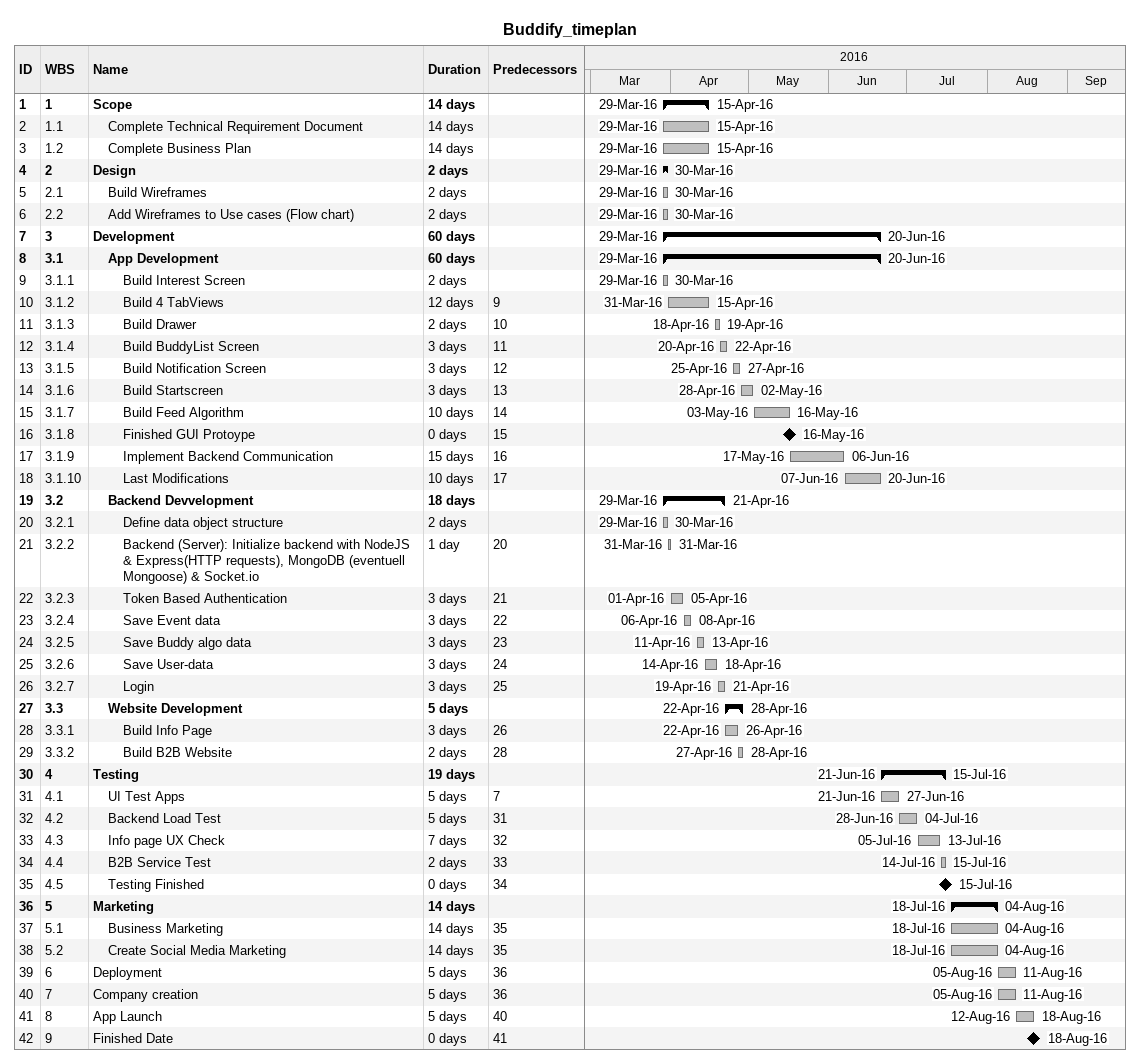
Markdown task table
Buddify_timeplan

| ID | WBS | Task | Duration | Start | Finish | Predecessors |
|---|---|---|---|---|---|---|
| 1 | 1 | **Scope** | 14d | 2016-03-29 | 2016-04-15 |  |
| 2 | 1.1 | Complete Technical Requirement Document | 14d | 2016-03-29 | 2016-04-15 |  |
| 3 | 1.2 | Complete Business Plan | 14d | 2016-03-29 | 2016-04-15 |  |
| 4 | 2 | **Design** | 2d | 2016-03-29 | 2016-03-30 |  |
| 5 | 2.1 | Build Wireframes | 2d | 2016-03-29 | 2016-03-30 |  |
| 6 | 2.2 | Add Wireframes to Use cases (Flow chart) | 2d | 2016-03-29 | 2016-03-30 |  |
| 7 | 3 | **Development** | 60d | 2016-03-29 | 2016-06-20 |  |
| 8 | 3.1 | **App Development** | 60d | 2016-03-29 | 2016-06-20 |  |
| 9 | 3.1.1 | Build Interest Screen | 2d | 2016-03-29 | 2016-03-30 |  |
| 10 | 3.1.2 | Build 4 TabViews | 12d | 2016-03-31 | 2016-04-15 | 9 |
| 11 | 3.1.3 | Build Drawer | 2d | 2016-04-18 | 2016-04-19 | 10 |
| 12 | 3.1.4 | Build BuddyList Screen | 3d | 2016-04-20 | 2016-04-22 | 11 |
| 13 | 3.1.5 | Build Notification Screen | 3d | 2016-04-25 | 2016-04-27 | 12 |
| 14 | 3.1.6 | Build Startscreen | 3d | 2016-04-28 | 2016-05-02 | 13 |
| 15 | 3.1.7 | Build Feed Algorithm | 10d | 2016-05-03 | 2016-05-16 | 14 |
| 16 | 3.1.8 | Finished GUI Protoype | 0d | 2016-05-16 | 2016-05-16 | 15 |
| 17 | 3.1.9 | Implement Backend Communication | 15d | 2016-05-17 | 2016-06-06 | 16 |
| 18 | 3.1.10 | Last Modifications | 10d | 2016-06-07 | 2016-06-20 | 17 |
| 19 | 3.2 | **Backend Devvelopment** | 18d | 2016-03-29 | 2016-04-21 |  |
| 20 | 3.2.1 | Define data object structure | 2d | 2016-03-29 | 2016-03-30 |  |
| 21 | 3.2.2 | Backend (Server): Initialize backend with NodeJS & Express(HTTP requests), MongoDB (eventuell Mongoose) & Socket.io | 1d | 2016-03-31 | 2016-03-31 | 20 |
| 22 | 3.2.3 | Token Based Authentication | 3d | 2016-04-01 | 2016-04-05 | 21 |
| 23 | 3.2.4 | Save Event data | 3d | 2016-04-06 | 2016-04-08 | 22 |
| 24 | 3.2.5 | Save Buddy algo data | 3d | 2016-04-11 | 2016-04-13 | 23 |
| 25 | 3.2.6 | Save User-data | 3d | 2016-04-14 | 2016-04-18 | 24 |
| 26 | 3.2.7 | Login | 3d | 2016-04-19 | 2016-04-21 | 25 |
| 27 | 3.3 | **Website Development** | 5d | 2016-04-22 | 2016-04-28 |  |
| 28 | 3.3.1 | Build Info Page | 3d | 2016-04-22 | 2016-04-26 | 26 |
| 29 | 3.3.2 | Build B2B Website | 2d | 2016-04-27 | 2016-04-28 | 28 |
| 30 | 4 | **Testing** | 19d | 2016-06-21 | 2016-07-15 |  |
| 31 | 4.1 | UI Test Apps | 5d | 2016-06-21 | 2016-06-27 | 7 |
| 32 | 4.2 | Backend Load Test | 5d | 2016-06-28 | 2016-07-04 | 31 |
| 33 | 4.3 | Info page UX Check | 7d | 2016-07-05 | 2016-07-13 | 32 |
| 34 | 4.4 | B2B Service Test | 2d | 2016-07-14 | 2016-07-15 | 33 |
| 35 | 4.5 | Testing Finished | 0d | 2016-07-15 | 2016-07-15 | 34 |
| 36 | 5 | **Marketing** | 14d | 2016-07-18 | 2016-08-04 |  |
| 37 | 5.1 | Business Marketing | 14d | 2016-07-18 | 2016-08-04 | 35 |
| 38 | 5.2 | Create Social Media Marketing | 14d | 2016-07-18 | 2016-08-04 | 35 |
| 39 | 6 | Deployment | 5d | 2016-08-05 | 2016-08-11 | 36 |
| 40 | 7 | Company creation | 5d | 2016-08-05 | 2016-08-11 | 36 |
| 41 | 8 | App Launch | 5d | 2016-08-12 | 2016-08-18 | 40 |
| 42 | 9 | Finished Date | 0d | 2016-08-18 | 2016-08-18 | 41 |
